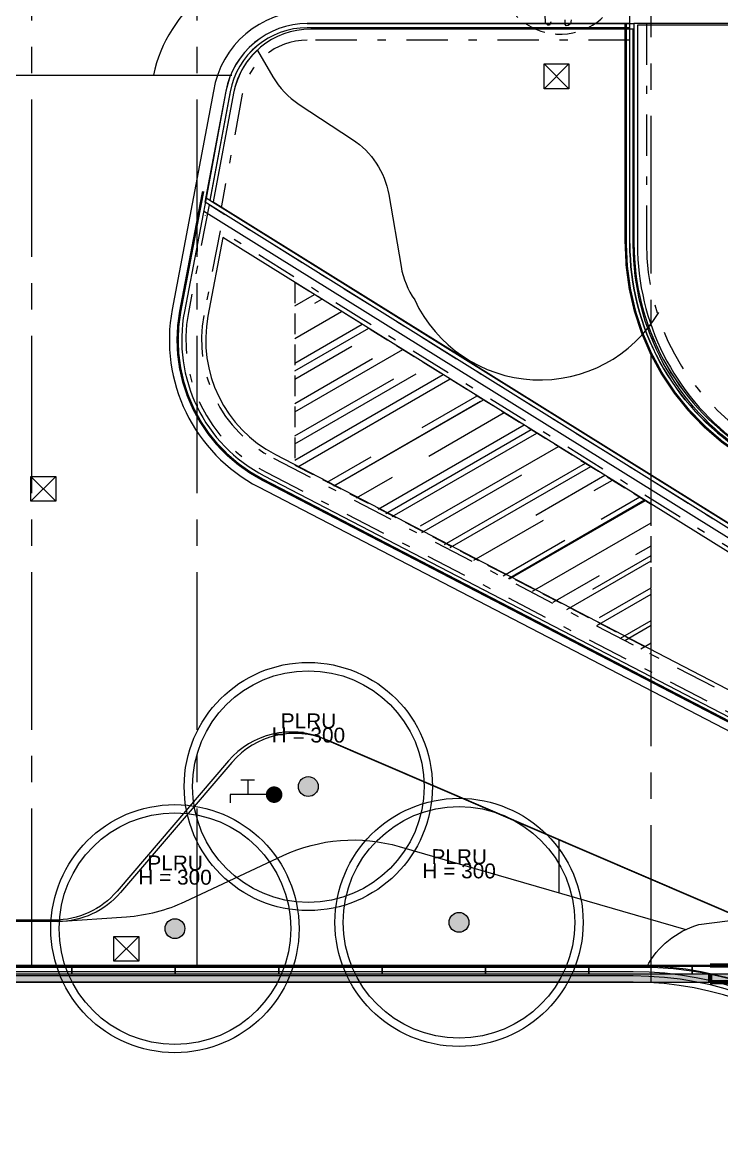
# Model space of a CAD drawing. Extents: x -14.2 to 52.3, y 3.7 to 90.9.
# Drawn here: x -6.49 to 1.97, y 27.52 to 40.99 of the extents above; entities that cross this region are included whole.
import ezdxf
from ezdxf.enums import TextEntityAlignment as Align

# ---------------------------------------------------------------- set-up
doc = ezdxf.new("R2010")
doc.units = 0
for name, pattern in [('limpo_PINI-PSG-PE-0102-LAZ-R00$0$CENTER2', [28.575, 19.05, -3.175, 3.175, -3.175]), ('limpo_PINI-PSG-PE-0102-LAZ-R00$0$DASHDOT', [1, 0.5, -0.25, 0, -0.25]), ('limpo_PINI-PSG-PE-0102-LAZ-R00$0$HIDDEN', [0.375, 0.25, -0.125]), ('limpo_PINI-PSG-PE-0102-LAZ-R00$0$HIDDEN2', [0.1875, 0.125, -0.0625]), ('limpo_PINI-PSG-PE-0102-LAZ-R00$0$IMPORT-IMPORT-HIDDEN _5_', [0.375, 0.25, -0.125])]:
    doc.linetypes.add(name, pattern=pattern)
for name, color, linetype in [('A_htc_alv', 7, 'Continuous'), ('limpo_PINI-PSG-PE-0102-LAZ-R00$0$PA_ESTR', 181, 'limpo_PINI-PSG-PE-0102-LAZ-R00$0$CENTER2'), ('limpo_PINI-PSG-PE-0102-LAZ-R00$0$PA_EXTE_1', 1, 'Continuous'), ('limpo_PINI-PSG-PE-0102-LAZ-R00$0$PA_EXTE_2', 2, 'Continuous'), ('limpo_PINI-PSG-PE-0102-LAZ-R00$0$PA_EXTE_3', 3, 'Continuous'), ('limpo_PINI-PSG-PE-0102-LAZ-R00$0$PA_INST HID', 162, 'Continuous'), ('limpo_PINI-PSG-PE-0102-LAZ-R00$0$PA_INST_ELET', 162, 'Continuous'), ('limpo_PINI-PSG-PE-0102-LAZ-R00$0$PA_PISO_1', 11, 'Continuous'), ('limpo_PINI-PSG-PE-0102-LAZ-R00$0$PA_PROJ_I', 2, 'limpo_PINI-PSG-PE-0102-LAZ-R00$0$DASHDOT'), ('limpo_PINI-PSG-PE-0102-LAZ-R00$0$PA_TXTU', 11, 'Continuous'), ('limpo_PINI-PSG-PE-0102-LAZ-R00$0$QUADROS', 1, 'Continuous'), ('limpo_PINI-PSG-PE-0102-LAZ-R00$0$XR_ARQT', 7, 'Continuous'), ('limpo_PINI-PSG-PE-0102-LAZ-R00$0$XR_ELET', 31, 'Continuous'), ('PA_VEGE', 108, 'Continuous'), ('PA_VEGE_TXT_100', 2, 'Continuous'), ('PA_VEGE_TXT_100H', 1, 'Continuous'), ('XR_ARQT', 7, 'Continuous')]:
    doc.layers.add(name, color=color, linetype=linetype)
doc.layers.add('limpo_PINI-PSG-PE-0102-LAZ-R00$0$0-13', color=7, linetype='limpo_PINI-PSG-PE-0102-LAZ-R00$0$IMPORT-IMPORT-HIDDEN _5_', lineweight=5, true_color=0x999999)
doc.layers.add('limpo_PINI-PSG-PE-0102-LAZ-R00$0$0-8', color=7, linetype='Continuous', lineweight=5, true_color=0x999999)
for name, color, linetype, lineweight in [('limpo_PINI-PSG-PE-0102-LAZ-R00$0$A-FLOR', 192, 'Continuous', 5), ('limpo_PINI-PSG-PE-0102-LAZ-R00$0$A-FLOR-PATT', 8, 'Continuous', 5), ('limpo_PINI-PSG-PE-0102-LAZ-R00$0$A-GLAZ-CURT', 52, 'Continuous', 5), ('limpo_PINI-PSG-PE-0102-LAZ-R00$0$A-WALL', 1, 'Continuous', 5), ('limpo_PINI-PSG-PE-0102-LAZ-R00$0$I-WALL', 2, 'Continuous', 5), ('limpo_PINI-PSG-PE-0102-LAZ-R00$0$S-BEAM', 12, 'Continuous', 5), ('limpo_PINI-PSG-PE-0102-LAZ-R00$0$S-COLS', 52, 'Continuous', 5)]:
    doc.layers.add(name, color=color, linetype=linetype, lineweight=lineweight)
doc.layers.add('PA_VEGE_ARV_PLRU', color=7, linetype='Continuous', true_color=0xc4618c)
doc.layers.add('PA_VEGE_AUX2', color=6, linetype='Continuous', plot=False)
doc.styles.add('R80', font='arial.ttf', dxfattribs={"height": 0.2})

# ---------------------------------------------------------------- blocks, each defined once
blk = doc.blocks.new('limpo_PINI-PSG-PE-0102-LAZ-R00$0$LAZ GERAL - PNE_dwg-25011385-009 - PRE - PAV_ LAZER - GERAL')
at = {"layer": 'limpo_PINI-PSG-PE-0102-LAZ-R00$0$0-13'}
blk.add_ellipse((-21.61, 16.769), major_axis=(0.608, 0.439), ratio=1, start_param=6.283185, end_param=11.76907, dxfattribs=at)
at = {"layer": 'limpo_PINI-PSG-PE-0102-LAZ-R00$0$0-8', "flags": 128}
for points in [[(-21.48, 16.191), (-21.486, 16.146), (-21.517, 16.124), (-21.539, 16.121), (-21.553, 16.135), (-21.553, 16.191)], [(-21.725, 16.169), (-21.742, 16.129), (-21.762, 16.129), (-21.79, 16.152), (-21.793, 16.262)]]:
    blk.add_lwpolyline(points, dxfattribs=at)
blk = doc.blocks.new('limpo_PINI-PSG-PE-0102-LAZ-R00$0$TQS - Pilar retangular - 60_0 x 20_0-333541-5PPE_008_LAZER__P_A_0_09_')
at = {"layer": 'limpo_PINI-PSG-PE-0102-LAZ-R00$0$S-COLS', "lineweight": 100}
h = blk.add_hatch(color=90, dxfattribs=at)
h.paths.add_polyline_path([(300, -100), (300, -37), (262, -5), (-300, -5), (-300, -100), (298, -100)])
h.paths.add_polyline_path([(300, 93), (300, 100), (-300, 100), (-300, 95), (298, 95)])
at = {"layer": 'limpo_PINI-PSG-PE-0102-LAZ-R00$0$S-COLS', "color": 250, "lineweight": 100}
for p, q in [((-300, 100), (300, 100)), ((-300, 95), (-300, 100)), ((300, 100), (300, 93)), ((-300, -100), (-300, -5)), ((300, -100), (-300, -100)), ((300, -37), (300, -100))]:
    blk.add_line(p, q, dxfattribs=at)
blk = doc.blocks.new('limpo_PINI-PSG-PE-0102-LAZ-R00$0$PINI-EST-PE-1101-TQR-R20_rvt-1-5PPE_008_LAZER__P_A_0_09_')
at = {"layer": 'limpo_PINI-PSG-PE-0102-LAZ-R00$0$A-FLOR-PATT', "lineweight": 18}
h = blk.add_hatch(dxfattribs=at)
h.set_pattern_fill('FP_1', color=130, style=0, pattern_type=2)
h.set_pattern_definition([(0, (0, 0), (609.6, 152.4), [5.029, -452.171, 5.029, -452.171, -2438.4]), (0, (0, 0), (609.6, 152.4), [-914.4, 5.029, -909.371, 5.029, -452.171, -1066.8]), (0, (0, 0), (609.6, 152.4), [-2286, 5.029, -299.771, 5.029, -756.971]), (120, (228.6, 76.2), (-436.7823, 451.7291), [5.029, -452.171, 5.029, -452.171, -2438.4]), (120, (228.6, 76.2), (-436.7823, 451.7291), [-914.4, 5.029, -909.371, 5.029, -452.171, -1066.8]), (120, (228.6, 76.2), (-436.7823, 451.7291), [-2286, 5.029, -299.771, 5.029, -756.971]), (240, (304.8, 381), (-172.8177, -604.1291), [5.029, -452.171, 5.029, -452.171, -2438.4]), (240, (304.8, 381), (-172.8177, -604.1291), [-914.4, 5.029, -909.371, 5.029, -452.171, -1066.8]), (240, (304.8, 381), (-172.8177, -604.1291), [-2286, 5.029, -299.771, 5.029, -756.971])])
h.paths.add_polyline_path([(-7288, 8959), (-7288, 8967), (-11964, 11394), (-12008, 11418), (-12083, 11463), (-12123, 11489), (-12199, 11542), (-12214, 11554), (-12233, 11568), (-12286, 11610), (-12337, 11654), (-12386, 11701), (-12437, 11752), (-12489, 11810), (-12537, 11867), (-12565, 11903), (-12617, 11974), (-12644, 12013), (-12690, 12088), (-12705, 12114), (-12713, 12128), (-12745, 12188), (-12775, 12249), (-12774, 12217), (-12701, 12081), (-12620, 11957), (-12533, 11844), (-12433, 11733), (-12328, 11634), (-12209, 11539), (-12083, 11454), (-11949, 11378), (-7593, 9117)])
h.paths.add_polyline_path([(-12775, 14100), (-12699, 14496), (-12485, 14455), (-12697, 14586), (-12722, 14455), (-12775, 14169), (-12775, 14126)])
at = {"layer": 'limpo_PINI-PSG-PE-0102-LAZ-R00$0$S-BEAM'}
h = blk.add_hatch(color=10, dxfattribs=at)
h.paths.add_polyline_path([(-13622, 5265), (-6575, 5265), (-6575, 5360), (-16690, 5360), (-16690, 5265), (-14290, 5265)])
h.paths.add_polyline_path([(-6575, 5460), (-6575, 5465), (-15035, 5465), (-15035, 5460), (-6790, 5460)])
at = {"layer": 'limpo_PINI-PSG-PE-0102-LAZ-R00$0$A-FLOR', "color": 142, "lineweight": 18}
for p, q in [((-12775, 14169), (-12775, 14100)), ((-12775, 12249), (-12775, 12218)), ((-7288, 8959), (-7288, 8967))]:
    blk.add_line(p, q, dxfattribs=at)
at = {"layer": 'limpo_PINI-PSG-PE-0102-LAZ-R00$0$S-BEAM', "color": 55, "lineweight": 18}
for p, q in [((-6575, 5465), (-15035, 5465)), ((-6575, 5460), (-6575, 5465)), ((-16690, 5265), (-6575, 5265)), ((-6575, 5265), (-6575, 5360))]:
    blk.add_line(p, q, dxfattribs=at)
at = {"layer": 'limpo_PINI-PSG-PE-0102-LAZ-R00$0$S-COLS', "color": 55, "lineweight": 18}
blk.add_blockref('limpo_PINI-PSG-PE-0102-LAZ-R00$0$TQS - Pilar retangular - 60_0 x 20_0-333541-5PPE_008_LAZER__P_A_0_09_', (-6275, 5365), dxfattribs=at)
blk = doc.blocks.new('limpo_PINI-PSG-PE-0102-LAZ-R00$0$Parede básica _ DAA_GDC_VID_TOPO - ___-2044641-5PPE_008_LAZER__P_A_0_09_')
at = {"layer": 'limpo_PINI-PSG-PE-0102-LAZ-R00$0$A-WALL'}
for p, q in [((-6790, 5360), (-6790, 5460)), ((-6790, 5460), (-5977, 5460)), ((-6013, 5360), (-6790, 5360))]:
    blk.add_line(p, q, dxfattribs=at)
blk = doc.blocks.new('limpo_PINI-PSG-PE-0102-LAZ-R00$0$Parede básica _ DAA_GDC_VID_TOPO - ___-2044642-5PPE_008_LAZER__P_A_0_09_')
at = {"layer": 'limpo_PINI-PSG-PE-0102-LAZ-R00$0$A-WALL'}
for p, q in [((-8040, 5360), (-8040, 5460)), ((-8040, 5460), (-6790, 5460)), ((-6790, 5460), (-6790, 5360)), ((-6790, 5360), (-8040, 5360))]:
    blk.add_line(p, q, dxfattribs=at)
blk = doc.blocks.new('limpo_PINI-PSG-PE-0102-LAZ-R00$0$Parede básica _ DAA_GDC_VID_TOPO - ___-2044643-5PPE_008_LAZER__P_A_0_09_')
at = {"layer": 'limpo_PINI-PSG-PE-0102-LAZ-R00$0$A-WALL'}
for p, q in [((-9290, 5360), (-9290, 5460)), ((-9290, 5460), (-8040, 5460)), ((-8040, 5460), (-8040, 5360)), ((-8040, 5360), (-9290, 5360))]:
    blk.add_line(p, q, dxfattribs=at)
blk = doc.blocks.new('limpo_PINI-PSG-PE-0102-LAZ-R00$0$Parede básica _ DAA_GDC_VID_TOPO - ___-2044644-5PPE_008_LAZER__P_A_0_09_')
at = {"layer": 'limpo_PINI-PSG-PE-0102-LAZ-R00$0$A-WALL'}
for p, q in [((-10540, 5360), (-10540, 5460)), ((-10540, 5460), (-9290, 5460)), ((-9290, 5460), (-9290, 5360)), ((-9290, 5360), (-10540, 5360))]:
    blk.add_line(p, q, dxfattribs=at)
blk = doc.blocks.new('limpo_PINI-PSG-PE-0102-LAZ-R00$0$Parede básica _ DAA_GDC_VID_TOPO - ___-2044645-5PPE_008_LAZER__P_A_0_09_')
at = {"layer": 'limpo_PINI-PSG-PE-0102-LAZ-R00$0$A-WALL'}
for p, q in [((-11790, 5360), (-11790, 5460)), ((-11790, 5460), (-10540, 5460)), ((-10540, 5460), (-10540, 5360)), ((-10540, 5360), (-11790, 5360))]:
    blk.add_line(p, q, dxfattribs=at)
blk = doc.blocks.new('limpo_PINI-PSG-PE-0102-LAZ-R00$0$Parede básica _ DAA_GDC_VID_TOPO - ___-2044646-5PPE_008_LAZER__P_A_0_09_')
at = {"layer": 'limpo_PINI-PSG-PE-0102-LAZ-R00$0$A-WALL'}
for p, q in [((-13040, 5360), (-13040, 5460)), ((-13040, 5460), (-11790, 5460)), ((-11790, 5460), (-11790, 5360)), ((-11790, 5360), (-13040, 5360))]:
    blk.add_line(p, q, dxfattribs=at)
blk = doc.blocks.new('limpo_PINI-PSG-PE-0102-LAZ-R00$0$Parede básica _ DAA_GDC_VID_TOPO - ___-2044647-5PPE_008_LAZER__P_A_0_09_')
at = {"layer": 'limpo_PINI-PSG-PE-0102-LAZ-R00$0$A-WALL'}
for p, q in [((-14290, 5360), (-14290, 5460)), ((-14290, 5460), (-13040, 5460)), ((-13040, 5460), (-13040, 5360)), ((-13040, 5360), (-14290, 5360))]:
    blk.add_line(p, q, dxfattribs=at)
blk = doc.blocks.new('limpo_PINI-PSG-PE-0102-LAZ-R00$0$Parede básica _ DAA_GDC_VID_TOPO - ___-2044648-5PPE_008_LAZER__P_A_0_09_')
at = {"layer": 'limpo_PINI-PSG-PE-0102-LAZ-R00$0$A-WALL'}
for p, q in [((-15540, 5360), (-15540, 5460)), ((-15540, 5460), (-14290, 5460)), ((-14290, 5460), (-14290, 5360)), ((-14290, 5360), (-15540, 5360))]:
    blk.add_line(p, q, dxfattribs=at)
blk = doc.blocks.new('limpo_PINI-PSG-PE-0102-LAZ-R00$0$A$C745163c0')
at = {"layer": 'limpo_PINI-PSG-PE-0102-LAZ-R00$0$A-WALL'}
for p, q in [((-17124, 19368), (-13175, 19368)), ((-13225, 19318), (-17124, 19318)), ((-13225, 16710), (-13225, 19368)), ((-18357, 17208), (-18106, 18553)), ((-18057, 18544), (-18302, 17232)), ((-7021, 10141), (-18357, 17208)), ((-18302, 17232), (-6994, 10184))]:
    blk.add_line(p, q, dxfattribs=at)
for centre, radius, start, end in [((-17124, 18368), 1000, 90, 169.319), ((-17124, 18368), 950, 90, 169.3159), ((-10225, 16710), 3000, 180, 236.8918), ((-10225, 16710), 2950, 180, 236.8918)]:
    blk.add_arc(centre, radius, start, end, dxfattribs=at)
at = {"layer": 'limpo_PINI-PSG-PE-0102-LAZ-R00$0$I-WALL'}
blk.add_line((-7074, 10056), (-18377, 17102), dxfattribs=at)
at = {"lineweight": 5}
blk.add_blockref('limpo_PINI-PSG-PE-0102-LAZ-R00$0$PINI-EST-PE-1101-TQR-R20_rvt-1-5PPE_008_LAZER__P_A_0_09_', (-5680, 2515), dxfattribs=at)
at = {"layer": 'limpo_PINI-PSG-PE-0102-LAZ-R00$0$A-GLAZ-CURT'}
for name in ['limpo_PINI-PSG-PE-0102-LAZ-R00$0$Parede básica _ DAA_GDC_VID_TOPO - ___-2044648-5PPE_008_LAZER__P_A_0_09_', 'limpo_PINI-PSG-PE-0102-LAZ-R00$0$Parede básica _ DAA_GDC_VID_TOPO - ___-2044647-5PPE_008_LAZER__P_A_0_09_', 'limpo_PINI-PSG-PE-0102-LAZ-R00$0$Parede básica _ DAA_GDC_VID_TOPO - ___-2044646-5PPE_008_LAZER__P_A_0_09_', 'limpo_PINI-PSG-PE-0102-LAZ-R00$0$Parede básica _ DAA_GDC_VID_TOPO - ___-2044645-5PPE_008_LAZER__P_A_0_09_', 'limpo_PINI-PSG-PE-0102-LAZ-R00$0$Parede básica _ DAA_GDC_VID_TOPO - ___-2044644-5PPE_008_LAZER__P_A_0_09_', 'limpo_PINI-PSG-PE-0102-LAZ-R00$0$Parede básica _ DAA_GDC_VID_TOPO - ___-2044643-5PPE_008_LAZER__P_A_0_09_', 'limpo_PINI-PSG-PE-0102-LAZ-R00$0$Parede básica _ DAA_GDC_VID_TOPO - ___-2044642-5PPE_008_LAZER__P_A_0_09_', 'limpo_PINI-PSG-PE-0102-LAZ-R00$0$Parede básica _ DAA_GDC_VID_TOPO - ___-2044641-5PPE_008_LAZER__P_A_0_09_']:
    blk.add_blockref(name, (-5680, 2515), dxfattribs=at)
blk = doc.blocks.new('*U388', base_point=(68.129, -63.077))
for p, q in [((68.279, -62.927), (67.979, -63.227)), ((67.979, -62.927), (68.279, -63.227))]:
    blk.add_line(p, q)
blk.add_lwpolyline([(67.979, -63.227), (67.979, -62.927), (68.279, -62.927), (68.279, -63.227)], close=True)
blk = doc.blocks.new('*U390', base_point=(48.796, -53.725))
for p, q in [((48.946, -53.575), (48.646, -53.875)), ((48.646, -53.575), (48.946, -53.875))]:
    blk.add_line(p, q)
blk.add_lwpolyline([(48.646, -53.875), (48.646, -53.575), (48.946, -53.575), (48.946, -53.875)], close=True)
blk = doc.blocks.new('limpo_PINI-PSG-PE-0102-LAZ-R00$0$A$Cf52f6f8c')
at = {"layer": 'limpo_PINI-PSG-PE-0102-LAZ-R00$0$QUADROS'}
for name, p in [('*U390', (-12.111, 18.731)), ('*U388', (-17.312, 8.182))]:
    blk.add_blockref(name, p, dxfattribs=at)
at = {"layer": 'limpo_PINI-PSG-PE-0102-LAZ-R00$0$QUADROS', "rotation": 270}
blk.add_blockref('*U388', (-18.315, 13.744), dxfattribs=at)
blk = doc.blocks.new('limpo_PINI-PSG-PE-0102-LAZ-R00$0$A$Cd24d9337')
at = {"layer": 'limpo_PINI-PSG-PE-0102-LAZ-R00$0$PA_INST HID'}
for p, q in [((-0.077, 0.175), (0.088, 0.175)), ((0, 0), (0, 0.175)), ((-0.215, 0), (0.215, 0)), ((0.215, 0), (0.215, -0.099))]:
    blk.add_line(p, q, dxfattribs=at)
at = {"layer": 'limpo_PINI-PSG-PE-0102-LAZ-R00$0$PA_INST HID', "const_width": 0.1}
blk.add_lwpolyline([(-0.365, 0, 1), (-0.265, 0, 1)], format="xyb", close=True, dxfattribs=at)
blk = doc.blocks.new('limpo_PINI-PSG-PE-0102-LAZ-R00')
at = {"layer": 'limpo_PINI-PSG-PE-0102-LAZ-R00$0$XR_ARQT', "xscale": 0.001000000000038553, "yscale": 0.001000000000038553, "zscale": 0.001000000000038553}
blk.add_blockref('limpo_PINI-PSG-PE-0102-LAZ-R00$0$A$C745163c0', (14.124, 21.592), dxfattribs=at)
at = {"layer": 'limpo_PINI-PSG-PE-0102-LAZ-R00$0$PA_TXTU'}
h = blk.add_hatch(dxfattribs=at)
h.set_pattern_fill('AR-RROOF', color=252, scale=0.02, angle=30)
h.paths.add_polyline_path([(-3.15, 37.832), (-3.15, 35.624), (1.156, 33.336), (1.156, 35.152)])
h.paths.add_polyline_path([(3.156, 33.902), (3.155, 32.351), (4.955, 31.418), (5.567, 32.402)])
at = {"layer": 'limpo_PINI-PSG-PE-0102-LAZ-R00$0$PA_ESTR', "ltscale": 0.1}
for points in [[(-6.331, 29.567), (-6.331, 42.567)], [(-4.331, 29.567), (-4.331, 42.567)], [(1.156, 29.366), (1.156, 42.567)]]:
    blk.add_lwpolyline(points, dxfattribs=at)
at = {"layer": 'limpo_PINI-PSG-PE-0102-LAZ-R00$0$PA_EXTE_1'}
blk.add_line((-6.591, 40.337), (-3.914, 40.337), dxfattribs=at)
blk.add_lwpolyline([(0.899, 40.96), (0.899, 42.61)], dxfattribs=at)
for points in [[(0.899, 41.71), (-3.153, 41.71, 0.35197), (-4.861, 40.337)], [(4.995, 25.854), (4.993, 25.868, 0.382124), (0.938, 29.497), (-9.591, 29.497)], [(4.957, 25.744), (4.944, 25.862, 0.382124), (0.938, 29.447), (-9.591, 29.447)]]:
    blk.add_lwpolyline(points, format="xyb", dxfattribs=at)
at = {"layer": 'limpo_PINI-PSG-PE-0102-LAZ-R00$0$PA_EXTE_1', "linetype": 'limpo_PINI-PSG-PE-0102-LAZ-R00$0$HIDDEN'}
blk.add_lwpolyline([(1.156, 33.389), (1.156, 35.147), (-3.15, 37.832), (-3.15, 35.623)], close=True, dxfattribs=at)
at = {"layer": 'limpo_PINI-PSG-PE-0102-LAZ-R00$0$PA_EXTE_2'}
blk.add_lwpolyline([(-4.019, 38.373), (-4.201, 37.424, 0.330983), (-3.386, 35.75), (7.218, 30.247, 0.190653), (9.202, 30.044), (17.658, 32.429), (16.677, 32.939, 0.190736), (15.425, 33.067), (8.965, 31.245, -0.197639), (7.083, 31.463)], format="xyb", close=True, dxfattribs=at)
at = {"layer": 'limpo_PINI-PSG-PE-0102-LAZ-R00$0$PA_EXTE_3'}
for points in [[(0.899, 40.96), (-3, 40.96, 0.360609), (-3.983, 40.145), (-4.224, 38.852)], [(39.503, 26.44), (39.137, 26.44, -0.297475), (38.679, 26.739), (36.75, 31.125, 0.256356), (35.606, 32.004), (30.414, 32.803, 0.107319), (29.99, 32.777), (28.814, 32.446, -0.105914), (28.396, 32.419), (16.661, 34.17, 0.105914), (15.406, 34.09), (8.696, 32.198, -0.192229), (7.59, 32.314), (2.261, 35.79, -0.253465), (0.899, 38.302), (0.899, 40.96)], [(24.084, 33.12), (24.332, 34.796, 0.412445), (23.496, 35.931), (19.351, 36.571, 0.122747), (16.943, 36.351), (10.607, 34.143, -0.351495), (5.889, 35.816), (3, 40.486, 0.259799), (2.149, 40.96), (0.949, 40.96, 0.360609)], [(0.949, 40.96), (0.949, 38.302, 0.253465), (2.288, 35.831), (7.615, 32.357, 0.191816), (8.682, 32.246), (15.393, 34.138, -0.105914), (16.668, 34.22), (24.084, 33.12)], [(0.899, 40.91), (-3, 40.91, 0.360609), (-3.933, 40.136), (-4.178, 38.823)], [(4.925, 25.356), (4.869, 25.854, 0.382124), (0.938, 29.372), (-9.591, 29.372)]]:
    blk.add_lwpolyline(points, format="xyb", dxfattribs=at)
for points in [[(-4.224, 38.852), (-4.486, 37.478, 0.330983), (-3.52, 35.493), (7.084, 29.99, 0.190653), (9.28, 29.765), (18.442, 32.349), (16.811, 33.196, 0.190736), (15.346, 33.346), (8.891, 31.525, -0.211123), (7.13, 31.776)], [(-6.831, 30.122), (-6.831, 29.572), (1.002, 29.572, -0.380245), (5.053, 25.97, -0.15318), (5.484, 26.348, -0.051352), (6.201, 26.635, -0.019858), (9.34, 27.354), (10.689, 27.642), (10.425, 28.188, 0.34637), (9.869, 28.459), (8.041, 28.062, -0.156136), (6.827, 28.179), (-2.799, 32.315, 0.328425), (-3.954, 32.046), (-5.3, 30.472, -0.219284), (-6.06, 30.122)]]:
    blk.add_lwpolyline(points, format="xyb", close=True, dxfattribs=at)
blk.add_lwpolyline([(-2.799, 32.315), (6.827, 28.179)], dxfattribs=at)
at = {"layer": 'limpo_PINI-PSG-PE-0102-LAZ-R00$0$PA_INST_ELET', "linetype": 'limpo_PINI-PSG-PE-0102-LAZ-R00$0$HIDDEN2', "const_width": 0.03}
for points in [[(39.503, 26.39), (39.137, 26.39, -0.297475), (38.633, 26.719), (36.705, 31.105, 0.256356), (35.598, 31.954), (30.406, 32.754, 0.107319), (30.003, 32.729), (28.828, 32.398, -0.105914), (28.389, 32.369), (16.653, 34.121, 0.105914), (15.42, 34.042), (8.71, 32.15, -0.192622), (7.565, 32.271), (2.233, 35.748, -0.253465), (0.849, 38.302), (0.849, 40.96)], [(-4.259, 38.933), (-4.535, 37.487, 0.33099), (-3.543, 35.448), (7.061, 29.945, 0.190653), (9.294, 29.717), (18.577, 32.335)]]:
    blk.add_lwpolyline(points, format="xyb", dxfattribs=at)
at = {"layer": 'limpo_PINI-PSG-PE-0102-LAZ-R00$0$PA_PISO_1'}
blk.add_lwpolyline([(0.899, 41.11), (-3, 41.11, 0.367379), (-4.135, 40.145), (-4.633, 37.505, 0.330983), (-3.589, 35.359), (7.015, 29.857, 0.190653), (9.321, 29.621), (20.055, 32.648)], format="xyb", dxfattribs=at)
at = {"layer": 'limpo_PINI-PSG-PE-0102-LAZ-R00$0$PA_PROJ_I'}
for points in [[(1.099, 40.96), (1.099, 38.302, 0.253465), (2.37, 35.957), (7.691, 32.487, 0.190438), (8.642, 32.39), (15.352, 34.283, -0.105914), (16.69, 34.368), (24.106, 33.269)], [(0.899, 40.76), (-3, 40.76, 0.360609), (-3.786, 40.108), (-4.042, 38.734)]]:
    blk.add_lwpolyline(points, format="xyb", dxfattribs=at)
for points in [[(-4.188, 38.77), (-4.437, 37.468, 0.330983), (-3.497, 35.537), (7.107, 30.034, 0.190653), (9.267, 29.813), (18.307, 32.363), (16.788, 33.152, 0.190736), (15.36, 33.298), (8.9, 31.476, -0.196663), (7.207, 31.669)], [(-4.054, 38.455), (-4.25, 37.433, 0.330983), (-3.409, 35.706), (7.195, 30.203, 0.190653), (9.215, 29.996), (17.793, 32.415), (16.7, 32.983, 0.190736), (15.411, 33.115), (8.951, 31.293, -0.197448), (7.109, 31.506)]]:
    blk.add_lwpolyline(points, format="xyb", close=True, dxfattribs=at)
at = {"layer": 'limpo_PINI-PSG-PE-0102-LAZ-R00$0$PA_INST HID', "xscale": -1}
blk.add_blockref('limpo_PINI-PSG-PE-0102-LAZ-R00$0$A$Cd24d9337', (-3.716, 31.639), dxfattribs=at)
at = {"layer": 'limpo_PINI-PSG-PE-0102-LAZ-R00$0$XR_ARQT'}
blk.add_blockref('limpo_PINI-PSG-PE-0102-LAZ-R00$0$LAZ GERAL - PNE_dwg-25011385-009 - PRE - PAV_ LAZER - GERAL', (21.669, 24.813), dxfattribs=at)
at = {"layer": 'limpo_PINI-PSG-PE-0102-LAZ-R00$0$XR_ELET'}
blk.add_blockref('limpo_PINI-PSG-PE-0102-LAZ-R00$0$A$Cf52f6f8c', (12.124, 21.592), dxfattribs=at)
blk = doc.blocks.new('PLRU-300-100')
at = {"layer": 'PA_VEGE'}
h = blk.add_hatch(color=256, dxfattribs=at)
edge = h.paths.add_edge_path()
edge.add_arc((0, 0), 0.12, -0.2177, 359.7823)
for radius in [1.5, 1.4]:
    blk.add_circle((0, 0), radius)
blk.add_circle((0, 0), 0.12, dxfattribs=at)
at = {"layer": 'PA_VEGE_TXT_100', "style": 'R80'}
blk.add_text('PLRU', height=0.18, rotation=359.7823, dxfattribs=at).set_placement((0.002, 0.65), align=Align.BOTTOM_CENTER)
at = {"layer": 'PA_VEGE_TXT_100H', "style": 'R80'}
blk.add_text('H = 300', height=0.18, rotation=359.7823, dxfattribs=at).set_placement((0.001, 0.479), align=Align.BOTTOM_CENTER)

msp = doc.modelspace()

# ---------------------------------------------------------------- hatches: boundary and pattern name
at = {"layer": 'A_htc_alv'}
h = msp.add_hatch(dxfattribs=at)
h.set_pattern_fill('ANGLE', color=256)
h.set_pattern_definition([(0, (0, 0), (0, 6.985), [5.08, -1.905]), (90, (0, 0), (-6.985, 4e-16), [5.08, -1.905])])
edge = h.paths.add_edge_path()
edge.add_arc((-3.194, 31.396), 1, 66.7473, 139.4732)
edge.add_line((-3.954, 32.046), (-5.3, 30.472))
edge.add_arc((-6.06, 31.122), 1, 278.0485, 319.4732, ccw=False)
edge.add_line((-5.92, 30.132), (-5.228, 30.18))
edge.add_arc((-5.368, 32.175), 2, 274.0242, 295.1152)
edge.add_line((-4.519, 30.364), (-3.335, 30.919))
edge.add_arc((-2.486, 29.108), 2, 73.841, 115.1152, ccw=False)
edge.add_line((-1.93, 31.029), (1.532, 30.026))
edge.add_arc((1.961, 29.123), 1, 95.8205, 115.4031, ccw=False)
edge.add_line((1.859, 30.118), (2.227, 30.155))
edge.add_line((2.227, 30.155), (-2.799, 32.315))

# ---------------------------------------------------------------- linework, layer by layer
at = {"layer": 'PA_VEGE_AUX2'}
for points in [[(16.668, 34.22), (24.084, 33.12), (24.334, 34.808, 0.408719), (23.496, 35.931), (19.476, 36.55, 0.129162), (16.943, 36.351), (10.34, 34.05, -0.326374), (5.915, 35.776), (3.032, 40.434, 0.273678), (2.149, 40.96), (0.949, 40.96), (0.949, 38.302, 0.235877), (2.142, 35.927), (7.615, 32.357, 0.191816), (8.682, 32.246), (15.393, 34.138, -0.105914)], [(0.899, 38.302), (0.899, 40.91), (-3, 40.91, 0.360609), (-3.933, 40.136), (-4.178, 38.824), (7.13, 31.776, 0.212588), (8.886, 31.524), (16.701, 33.728, -0.105914), (17.328, 33.768), (24.033, 32.774), (24.077, 33.071), (16.661, 34.17, 0.105914), (15.406, 34.09), (8.659, 32.188, -0.185677), (7.59, 32.314), (2.261, 35.79, -0.253476)], [(-6.831, 30.122), (-6.831, 29.572), (1.002, 29.572, -0.380245), (5.053, 25.97, -0.15318), (5.484, 26.348, -0.051352), (6.201, 26.635, -0.019858), (9.34, 27.354), (10.689, 27.642), (10.425, 28.188, 0.34637), (9.869, 28.459), (8.041, 28.062, -0.156136), (6.827, 28.179), (-2.799, 32.315, 0.328425), (-3.954, 32.046), (-5.3, 30.472, -0.219284), (-6.06, 30.122)]]:
    msp.add_lwpolyline(points, format="xyb", close=True, dxfattribs=at)
for points in [[(-3.647, 40.656, 0.160242), (-3.933, 40.136), (-4.178, 38.824), (-1.128, 36.923)], [(-3.644, 40.651), (-3.458, 40.334, 0.116291), (-3.142, 40.001), (-2.496, 39.578, -0.208349), (-2.058, 38.911), (-1.908, 38.039, 0.109716), (-1.744, 37.638, 0.602504), (1.207, 37.484)], [(-6.06, 30.122), (-5.228, 30.18, 0.092288), (-4.519, 30.364), (-3.335, 30.919, -0.182066), (-1.93, 31.029), (1.532, 30.026)], [(1.061, 29.571, -0.206289), (1.692, 30.086), (2.227, 30.155)]]:
    msp.add_lwpolyline(points, format="xyb", dxfattribs=at)

# ---------------------------------------------------------------- block references
at = {"layer": 'PA_VEGE_ARV_PLRU'}
for p in [(-3.03, 31.754), (-4.642, 30.036), (-1.208, 30.112)]:
    msp.add_blockref('PLRU-300-100', p, dxfattribs=at)

# ---------------------------------------------------------------- next in the draw order: block references
at = {"layer": 'XR_ARQT'}
msp.add_blockref('limpo_PINI-PSG-PE-0102-LAZ-R00', (-0.042, 0.017), dxfattribs=at)

doc.saveas('drawing.dxf')
